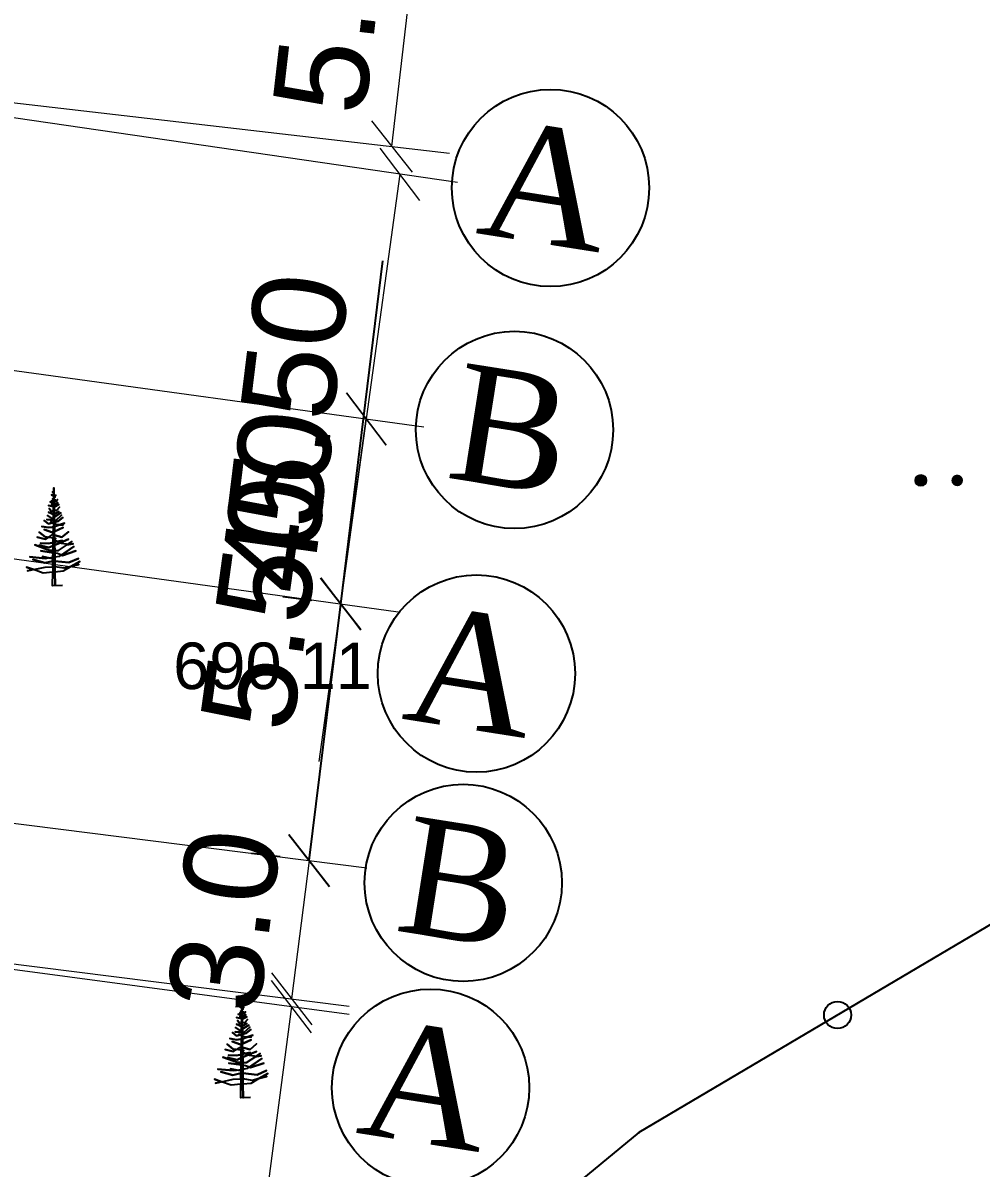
# Model space of a CAD drawing. Header units: feet. Extents: x 3381 to 682977, y 675186 to 4375217.
# Drawn here: x 682217.91 to 682238.51, y 4374944.05 to 4374968.67 of the extents above; entities that cross this region are included whole.
import ezdxf

# ---------------------------------------------------------------- set-up
doc = ezdxf.new("R2010")
doc.units = ezdxf.units.FT
doc.header["$MEASUREMENT"] = 0
doc.header["$PDMODE"] = 34
doc.header["$PDSIZE"] = 0.01
doc.linetypes.add('DUZ', pattern=[0])
doc.layers.get('0').update_dxf_attribs({"linetype": 'CONTINUOUS'})
doc.layers.get('Defpoints').update_dxf_attribs({"linetype": 'CONTINUOUS'})
for name, color, linetype in [('0_Point_Height', 2, 'CONTINUOUS'), ('0_Point_Point', 7, 'CONTINUOUS'), ('Aqaclar', 3, 'CONTINUOUS'), ('col bitkisi', 7, 'CONTINUOUS'), ('Layer8', 7, 'CONTINUOUS')]:
    doc.layers.add(name, color=color, linetype=linetype)
doc.styles.get("Standard").update_dxf_attribs({"font": 'arial.ttf', "height": 2})
doc.styles.add('style5', font='ariall.ttf', dxfattribs={"height": 400})
doc.dimstyles.new('ISO-25', dxfattribs={"dimtxt": 2, "dimasz": 1, "dimexe": 1.25, "dimexo": 0.625, "dimtad": 1, "dimtxsty": 'Standard', "dimblk": 'OBLIQUE', "dimcen": 2.5, "dimadec": 0, "dimazin": 0, "dimtfac": 1, "dimtmove": 0, "dimatfit": 3, "dimldrblk": 'OBLIQUE', "dimfxl": 1, "dimarcsym": 0})

# ---------------------------------------------------------------- blocks, each defined once
blk = doc.blocks.new('_Oblique')
at = {"color": 0, "linetype": 'ByBlock', "lineweight": -2}
blk.add_line((-0.5, -0.5), (0.5, 0.5), dxfattribs=at)
blk = doc.blocks.new('*D93')
at = {"color": 0, "lineweight": -2, "transparency": 16777216}
for p, q in [((682224.738, 4374956.178), (682225.645, 4374963.561)), ((682224.117, 4374956.255), (682223.497, 4374956.331)), ((682224.06, 4374950.663), (682224.738, 4374956.178)), ((682223.44, 4374950.739), (682222.819, 4374950.815))]:
    blk.add_line(p, q, dxfattribs=at)
at = {"layer": 'Defpoints', "color": 0, "lineweight": 30, "transparency": 16777216}
for p in [(682224.738, 4374956.178, 243.171), (682224.738, 4374956.178), (682224.06, 4374950.663)]:
    blk.add_point(p, dxfattribs=at)
at = {"color": 0, "lineweight": -2, "transparency": 16777216}
for p, rotation in [((682224.738, 4374956.178), 82.99403314730169), ((682224.06, 4374950.663), 262.9940331473017)]:
    blk.add_blockref('_Oblique', p, dxfattribs=dict(at, rotation=rotation))
at = {"color": 0, "lineweight": 18, "transparency": 16777216, "insert": (682223.618, 4374960.567), "char_height": 2, "attachment_point": 5, "rotation": 82.994}
blk.add_mtext('{\\fArial|b0|i0|c238|p34;5.50}', dxfattribs=at)

msp = doc.modelspace()

# ---------------------------------------------------------------- hatches: boundary and pattern name
at = {"layer": 'col bitkisi', "ltscale": 1.5}
h = msp.add_hatch(color=256, dxfattribs=at)
edge = h.paths.add_edge_path()
edge.add_arc((682237.212, 4374958.836), 0.125, 0, 360)
h = msp.add_hatch(color=256, dxfattribs=at)
edge = h.paths.add_edge_path()
edge.add_arc((682237.994, 4374958.836), 0.125, 0, 360)

# ---------------------------------------------------------------- linework, layer by layer
at = {"color": 7, "lineweight": 18}
for p, q in [((682225.839, 4374966.017, -716.5), (682226.415, 4374970.984, -716.5)), ((682207.023, 4374968.202, -716.5), (682227.081, 4374965.873, -716.5)), ((682207.226, 4374968.172, -716.5), (682227.252, 4374965.249, -716.5)), ((682226.013, 4374965.42, -716.5), (682225.287, 4374960.158, -716.5)), ((682204.954, 4374962.965, -716.5), (682226.525, 4374959.987, -716.5)), ((682204.954, 4374962.965, -716.5), (682226.525, 4374959.987, -473.329)), ((682225.287, 4374960.158, -716.5), (682224.27, 4374952.79, -716.5)), ((682224.738, 4374956.178, -473.329), (682225.287, 4374960.158, -473.329)), ((682203.434, 4374959.119, -473.329), (682225.976, 4374956.007, -473.329)), ((682201.234, 4374953.55, -716.5), (682225.3, 4374950.506, -716.5)), ((682200.097, 4374950.67, -716.5), (682224.92, 4374947.356, -716.5)), ((682200.506, 4374950.619, -716.5), (682224.923, 4374947.529, -716.5)), ((682224.06, 4374950.663, -716.5), (682223.683, 4374947.686, -716.5)), ((682223.681, 4374947.519, -716.5), (682218.643, 4374909.235, -716.5))]:
    msp.add_line(p, q, dxfattribs=at)
at = {"linetype": 'Continuous'}
for p, q in [((682255.299, 4374959.104, -26.379), (682231.149, 4374944.812, -26.392)), ((682231.149, 4374944.812, -26.392), (682220.366, 4374935.934, -620.324))]:
    msp.add_line(p, q, dxfattribs=at)
at = {"color": 7, "linetype": 'DUZ', "lineweight": 25}
for centre in [(682229.25, 4374965.125, -473.329), (682228.475, 4374959.922, -473.329), (682227.657, 4374954.682, -473.329), (682227.373, 4374950.181, -1164.829), (682226.671, 4374945.777, -1164.329)]:
    msp.add_circle(centre, 2.121, dxfattribs=at)
at = {"linetype": 'Continuous'}
msp.add_circle((682235.421, 4374947.34, -26.39), 0.291, dxfattribs=at)
msp.add_open_spline([(682145.543, 4375147.328, -716.5), (682147.364, 4375143.857, -716.5), (682153.67, 4375131.839, -716.5), (682163.567, 4375113.858, -716.5), (682177.562, 4375094.593, -716.5), (682188.333, 4375074.395, -716.5), (682199.296, 4375056.51, -716.5), (682208.424, 4375039.107, -716.5), (682221.839, 4375020.585, -716.5), (682238.438, 4375006.296, -716.5), (682249.973, 4374991.46, -716.5), (682257.903, 4374980.977, -716.5), (682269.221, 4374969.058, -716.5), (682277.471, 4374958.366, -716.5), (682281.914, 4374952.607, -716.5)], degree=3, knots=[0, 0, 0, 0, 11.75951, 40.72321, 61.46233, 83.054979, 109.290717, 124.392744, 141.962718, 177.533008, 189.558821, 198.276488, 216.955448, 238.768866, 238.768866, 238.768866, 238.768866], dxfattribs=at)
at = {"layer": '0_Point_Point'}
msp.add_point((682231.149, 4374944.812, -26.392), dxfattribs=at)
at = {"layer": 'Aqaclar', "color": 3, "elevation": -716.5}
for points in [[(682218.757, 4374956.579), (682218.545, 4374956.572), (682218.549, 4374956.866), (682218.341, 4374956.842), (682218.132, 4374956.918), (682217.981, 4374956.972), (682218.132, 4374956.918), (682218.006, 4374956.891), (682218.132, 4374956.918), (682218.385, 4374956.972), (682218.55, 4374956.979), (682218.549, 4374956.866), (682218.594, 4374956.871), (682218.598, 4374956.573), (682218.594, 4374956.871), (682218.771, 4374956.891), (682218.937, 4374956.985), (682219.105, 4374957.029), (682218.937, 4374956.985), (682219.131, 4374957.093), (682218.937, 4374956.985), (682218.796, 4374956.948), (682218.593, 4374956.977), (682218.594, 4374956.871), (682218.593, 4374956.977), (682218.575, 4374956.98), (682218.55, 4374956.979), (682218.552, 4374957.102), (682218.55, 4374957.102), (682218.379, 4374957.061), (682218.12, 4374957.134), (682218.379, 4374957.061), (682218.55, 4374957.102), (682218.552, 4374957.102), (682218.553, 4374957.148), (682218.543, 4374957.15), (682218.329, 4374957.199), (682218.458, 4374957.169), (682218.385, 4374957.158), (682218.057, 4374957.191), (682218.385, 4374957.158), (682218.458, 4374957.169), (682218.553, 4374957.184), (682218.553, 4374957.148), (682218.553, 4374957.184), (682218.59, 4374957.19), (682218.593, 4374956.977), (682218.591, 4374957.102), (682218.594, 4374957.102), (682218.897, 4374957.069), (682219.099, 4374957.158), (682218.897, 4374957.069), (682218.591, 4374957.102), (682218.59, 4374957.19), (682218.701, 4374957.207), (682218.998, 4374957.417), (682218.736, 4374957.231), (682218.758, 4374957.223), (682219.042, 4374957.32), (682218.758, 4374957.223), (682218.651, 4374957.263), (682218.589, 4374957.273), (682218.59, 4374957.19), (682218.589, 4374957.273), (682218.554, 4374957.279), (682218.553, 4374957.184), (682218.554, 4374957.279), (682218.291, 4374957.32), (682218.554, 4374957.279), (682218.555, 4374957.328), (682218.486, 4374957.328), (682218.164, 4374957.45), (682218.486, 4374957.328), (682218.555, 4374957.328), (682218.556, 4374957.431), (682218.467, 4374957.393), (682218.259, 4374957.442), (682218.467, 4374957.393), (682218.587, 4374957.444), (682218.589, 4374957.328), (682218.555, 4374957.328), (682218.589, 4374957.328), (682218.589, 4374957.273), (682218.589, 4374957.328), (682218.67, 4374957.328), (682218.868, 4374957.461), (682218.96, 4374957.523), (682218.868, 4374957.461), (682218.891, 4374957.458), (682218.985, 4374957.474), (682218.891, 4374957.458), (682218.733, 4374957.482), (682218.705, 4374957.495), (682218.587, 4374957.444), (682218.705, 4374957.495), (682218.884, 4374957.571), (682218.705, 4374957.495), (682218.644, 4374957.523), (682218.752, 4374957.547), (682218.644, 4374957.523), (682218.575, 4374957.555), (682218.586, 4374957.55), (682218.586, 4374957.51), (682218.644, 4374957.523), (682218.586, 4374957.51), (682218.587, 4374957.444), (682218.586, 4374957.51), (682218.557, 4374957.504), (682218.556, 4374957.431), (682218.557, 4374957.504), (682218.461, 4374957.482), (682218.284, 4374957.49), (682218.461, 4374957.482), (682218.557, 4374957.504), (682218.558, 4374957.595), (682218.613, 4374957.587), (682218.585, 4374957.591), (682218.586, 4374957.55), (682218.585, 4374957.591), (682218.558, 4374957.595), (682218.385, 4374957.62), (682218.253, 4374957.725), (682218.385, 4374957.62), (682218.449, 4374957.611), (682218.385, 4374957.571), (682218.215, 4374957.612), (682218.385, 4374957.571), (682218.449, 4374957.611), (682218.559, 4374957.679), (682218.558, 4374957.595), (682218.585, 4374957.591), (682218.585, 4374957.655), (682218.745, 4374957.612), (682218.884, 4374957.733), (682218.745, 4374957.612), (682218.585, 4374957.655), (682218.584, 4374957.736), (682218.771, 4374957.822), (682218.543, 4374957.717), (682218.36, 4374957.782), (682218.543, 4374957.717), (682218.56, 4374957.725), (682218.559, 4374957.679), (682218.561, 4374957.837), (682218.543, 4374957.83), (682218.455, 4374957.822), (682218.31, 4374957.847), (682218.455, 4374957.822), (682218.543, 4374957.83), (682218.561, 4374957.837), (682218.582, 4374957.844), (682218.584, 4374957.736), (682218.582, 4374957.844), (682218.802, 4374957.919), (682218.696, 4374957.883), (682218.771, 4374957.879), (682218.619, 4374957.887), (682218.505, 4374957.944), (682218.562, 4374957.915), (682218.561, 4374957.837), (682218.582, 4374957.844), (682218.581, 4374957.938), (682218.455, 4374957.903), (682218.366, 4374957.976), (682218.455, 4374957.903), (682218.562, 4374957.932), (682218.562, 4374957.915), (682218.562, 4374957.932), (682218.663, 4374957.96), (682218.764, 4374958.041), (682218.663, 4374957.96), (682218.581, 4374957.938), (682218.58, 4374957.979), (682218.613, 4374957.976), (682218.739, 4374958.089), (682218.613, 4374957.976), (682218.58, 4374957.979), (682218.563, 4374957.98), (682218.562, 4374957.932), (682218.563, 4374957.98), (682218.423, 4374957.992), (682218.563, 4374957.98), (682218.563, 4374957.996), (682218.436, 4374958.081), (682218.563, 4374957.996), (682218.565, 4374958.107), (682218.569, 4374958.106), (682218.455, 4374958.154), (682218.569, 4374958.106), (682218.676, 4374958.17), (682218.579, 4374958.112), (682218.58, 4374957.979), (682218.58, 4374958.045), (682218.72, 4374958.138), (682218.58, 4374958.045), (682218.578, 4374958.182), (682218.638, 4374958.195), (682218.695, 4374958.26), (682218.638, 4374958.195), (682218.578, 4374958.182), (682218.565, 4374958.179), (682218.565, 4374958.107), (682218.565, 4374958.179), (682218.524, 4374958.17), (682218.474, 4374958.235), (682218.524, 4374958.17), (682218.565, 4374958.179), (682218.567, 4374958.273), (682218.455, 4374958.3), (682218.587, 4374958.268), (682218.676, 4374958.316), (682218.587, 4374958.268), (682218.577, 4374958.27), (682218.578, 4374958.182), (682218.577, 4374958.27), (682218.576, 4374958.315), (682218.657, 4374958.357), (682218.576, 4374958.315), (682218.575, 4374958.387), (682218.606, 4374958.381), (682218.575, 4374958.387), (682218.524, 4374958.397), (682218.568, 4374958.389), (682218.567, 4374958.273), (682218.567, 4374958.317), (682218.524, 4374958.324), (682218.567, 4374958.317), (682218.568, 4374958.347), (682218.493, 4374958.373), (682218.568, 4374958.347), (682218.568, 4374958.389), (682218.569, 4374958.428), (682218.543, 4374958.438), (682218.575, 4374958.426), (682218.606, 4374958.413), (682218.632, 4374958.381), (682218.618, 4374958.398), (682218.651, 4374958.422), (682218.606, 4374958.389), (682218.618, 4374958.398), (682218.606, 4374958.413), (682218.575, 4374958.426), (682218.575, 4374958.387), (682218.575, 4374958.426), (682218.574, 4374958.488), (682218.613, 4374958.519), (682218.579, 4374958.492), (682218.6, 4374958.478), (682218.579, 4374958.492), (682218.569, 4374958.498), (682218.524, 4374958.527), (682218.569, 4374958.498), (682218.57, 4374958.558), (682218.543, 4374958.592), (682218.57, 4374958.558), (682218.572, 4374958.68), (682218.574, 4374958.495), (682218.574, 4374958.488), (682218.574, 4374958.495), (682218.569, 4374958.498), (682218.569, 4374958.484), (682218.574, 4374958.488), (682218.562, 4374958.478), (682218.569, 4374958.484), (682218.569, 4374958.428)], [(682222.801, 4374945.565), (682222.589, 4374945.558), (682222.592, 4374945.852), (682222.385, 4374945.829), (682222.175, 4374945.904), (682222.025, 4374945.958), (682222.175, 4374945.904), (682222.05, 4374945.877), (682222.175, 4374945.904), (682222.429, 4374945.958), (682222.594, 4374945.965), (682222.592, 4374945.852), (682222.638, 4374945.857), (682222.641, 4374945.56), (682222.638, 4374945.857), (682222.814, 4374945.877), (682222.981, 4374945.971), (682223.149, 4374946.015), (682222.981, 4374945.971), (682223.174, 4374946.08), (682222.981, 4374945.971), (682222.839, 4374945.934), (682222.636, 4374945.964), (682222.638, 4374945.857), (682222.636, 4374945.964), (682222.618, 4374945.966), (682222.594, 4374945.965), (682222.595, 4374946.088), (682222.593, 4374946.088), (682222.422, 4374946.047), (682222.163, 4374946.12), (682222.422, 4374946.047), (682222.593, 4374946.088), (682222.595, 4374946.088), (682222.596, 4374946.134), (682222.587, 4374946.136), (682222.372, 4374946.185), (682222.501, 4374946.156), (682222.429, 4374946.145), (682222.1, 4374946.177), (682222.429, 4374946.145), (682222.501, 4374946.156), (682222.596, 4374946.17), (682222.596, 4374946.134), (682222.596, 4374946.17), (682222.634, 4374946.176), (682222.636, 4374945.964), (682222.635, 4374946.088), (682222.637, 4374946.088), (682222.94, 4374946.056), (682223.143, 4374946.145), (682222.94, 4374946.056), (682222.635, 4374946.088), (682222.634, 4374946.176), (682222.745, 4374946.193), (682223.041, 4374946.404), (682222.779, 4374946.218), (682222.801, 4374946.209), (682223.086, 4374946.307), (682222.801, 4374946.209), (682222.694, 4374946.25), (682222.633, 4374946.26), (682222.634, 4374946.176), (682222.633, 4374946.26), (682222.598, 4374946.265), (682222.596, 4374946.17), (682222.598, 4374946.265), (682222.334, 4374946.307), (682222.598, 4374946.265), (682222.598, 4374946.315), (682222.53, 4374946.315), (682222.208, 4374946.436), (682222.53, 4374946.315), (682222.598, 4374946.315), (682222.6, 4374946.417), (682222.511, 4374946.379), (682222.302, 4374946.428), (682222.511, 4374946.379), (682222.631, 4374946.431), (682222.632, 4374946.315), (682222.598, 4374946.315), (682222.632, 4374946.315), (682222.633, 4374946.26), (682222.632, 4374946.315), (682222.713, 4374946.315), (682222.912, 4374946.448), (682223.004, 4374946.509), (682222.912, 4374946.448), (682222.934, 4374946.444), (682223.029, 4374946.46), (682222.934, 4374946.444), (682222.776, 4374946.468), (682222.749, 4374946.481), (682222.631, 4374946.431), (682222.749, 4374946.481), (682222.928, 4374946.558), (682222.749, 4374946.481), (682222.688, 4374946.509), (682222.795, 4374946.533), (682222.688, 4374946.509), (682222.618, 4374946.541), (682222.629, 4374946.536), (682222.63, 4374946.496), (682222.688, 4374946.509), (682222.63, 4374946.496), (682222.631, 4374946.431), (682222.63, 4374946.496), (682222.6, 4374946.49), (682222.6, 4374946.417), (682222.6, 4374946.49), (682222.505, 4374946.468), (682222.328, 4374946.477), (682222.505, 4374946.468), (682222.6, 4374946.49), (682222.602, 4374946.582), (682222.656, 4374946.574), (682222.629, 4374946.578), (682222.629, 4374946.536), (682222.629, 4374946.578), (682222.602, 4374946.582), (682222.429, 4374946.606), (682222.296, 4374946.711), (682222.429, 4374946.606), (682222.493, 4374946.597), (682222.429, 4374946.558), (682222.258, 4374946.598), (682222.429, 4374946.558), (682222.493, 4374946.597), (682222.603, 4374946.665), (682222.602, 4374946.582), (682222.629, 4374946.578), (682222.628, 4374946.641), (682222.789, 4374946.598), (682222.928, 4374946.72), (682222.789, 4374946.598), (682222.628, 4374946.641), (682222.627, 4374946.722), (682222.814, 4374946.809), (682222.587, 4374946.703), (682222.404, 4374946.768), (682222.587, 4374946.703), (682222.603, 4374946.711), (682222.603, 4374946.665), (682222.605, 4374946.823), (682222.587, 4374946.817), (682222.498, 4374946.809), (682222.353, 4374946.833), (682222.498, 4374946.809), (682222.587, 4374946.817), (682222.605, 4374946.823), (682222.626, 4374946.83), (682222.627, 4374946.722), (682222.626, 4374946.83), (682222.846, 4374946.906), (682222.74, 4374946.869), (682222.814, 4374946.865), (682222.662, 4374946.873), (682222.549, 4374946.93), (682222.606, 4374946.902), (682222.605, 4374946.823), (682222.626, 4374946.83), (682222.624, 4374946.924), (682222.498, 4374946.89), (682222.41, 4374946.962), (682222.498, 4374946.89), (682222.606, 4374946.919), (682222.606, 4374946.902), (682222.606, 4374946.919), (682222.707, 4374946.946), (682222.808, 4374947.027), (682222.707, 4374946.946), (682222.624, 4374946.924), (682222.624, 4374946.965), (682222.656, 4374946.962), (682222.783, 4374947.076), (682222.656, 4374946.962), (682222.624, 4374946.965), (682222.606, 4374946.967), (682222.606, 4374946.919), (682222.606, 4374946.967), (682222.467, 4374946.979), (682222.606, 4374946.967), (682222.607, 4374946.982), (682222.479, 4374947.068), (682222.607, 4374946.982), (682222.608, 4374947.094), (682222.612, 4374947.092), (682222.498, 4374947.141), (682222.612, 4374947.092), (682222.719, 4374947.157), (682222.622, 4374947.098), (682222.624, 4374946.965), (682222.623, 4374947.032), (682222.764, 4374947.124), (682222.623, 4374947.032), (682222.621, 4374947.168), (682222.681, 4374947.181), (682222.738, 4374947.246), (682222.681, 4374947.181), (682222.621, 4374947.168), (682222.609, 4374947.166), (682222.608, 4374947.094), (682222.609, 4374947.166), (682222.568, 4374947.157), (682222.517, 4374947.222), (682222.568, 4374947.157), (682222.609, 4374947.166), (682222.61, 4374947.259), (682222.498, 4374947.286), (682222.631, 4374947.254), (682222.719, 4374947.303), (682222.631, 4374947.254), (682222.62, 4374947.257), (682222.621, 4374947.168), (682222.62, 4374947.257), (682222.62, 4374947.301), (682222.7, 4374947.343), (682222.62, 4374947.301), (682222.619, 4374947.374), (682222.65, 4374947.367), (682222.619, 4374947.374), (682222.568, 4374947.384), (682222.611, 4374947.375), (682222.61, 4374947.259), (682222.611, 4374947.303), (682222.568, 4374947.311), (682222.611, 4374947.303), (682222.611, 4374947.333), (682222.536, 4374947.359), (682222.611, 4374947.333), (682222.611, 4374947.375), (682222.612, 4374947.414), (682222.587, 4374947.424), (682222.618, 4374947.412), (682222.65, 4374947.4), (682222.675, 4374947.367), (682222.662, 4374947.384), (682222.694, 4374947.408), (682222.65, 4374947.375), (682222.662, 4374947.384), (682222.65, 4374947.4), (682222.618, 4374947.412), (682222.619, 4374947.374), (682222.618, 4374947.412), (682222.618, 4374947.474), (682222.656, 4374947.505), (682222.622, 4374947.478), (682222.644, 4374947.465), (682222.622, 4374947.478), (682222.613, 4374947.484), (682222.568, 4374947.513), (682222.613, 4374947.484), (682222.614, 4374947.544), (682222.587, 4374947.578), (682222.614, 4374947.544), (682222.615, 4374947.667), (682222.617, 4374947.481), (682222.618, 4374947.474), (682222.617, 4374947.481), (682222.613, 4374947.484), (682222.613, 4374947.47), (682222.618, 4374947.474), (682222.606, 4374947.465), (682222.613, 4374947.47), (682222.612, 4374947.414)]]:
    msp.add_lwpolyline(points, dxfattribs=at)
at = {"layer": 'col bitkisi', "lineweight": 13, "ltscale": 1.5}
msp.add_circle((682237.212, 4374958.836, -716.5), 0.125, dxfattribs=at)

# ---------------------------------------------------------------- block references
at = {"color": 7, "lineweight": 18}
for p, rotation in [((682225.839, 4374966.017, -716.5), 263.3945402131461), ((682226.013, 4374965.42, -716.5), 82.14074680101669), ((682225.287, 4374960.158, -716.5), 262.1407468010166), ((682225.287, 4374960.158, -473.329), 82.14074680062394), ((682224.738, 4374956.178, -473.329), 262.1407468006239), ((682224.06, 4374950.663, -716.5), 82.78944197932778), ((682223.681, 4374947.519, -716.5), 82.50418285606874), ((682223.683, 4374947.686, -716.5), 262.7894419793278)]:
    msp.add_blockref('_Oblique', p, dxfattribs=dict(at, rotation=rotation))

# ---------------------------------------------------------------- texts
at = {"color": 7, "lineweight": 18, "char_height": 2, "attachment_point": 5}
for s, insert, rotation in [('{\\fArial|b0|i0|c238|p34;5.0}', (682224.492, 4374968.69, -716.5), 83.3945), ('{\\fArial|b0|i0|c238|p34;4.0}', (682223.382, 4374958.393, -473.329), 82.1407), ('{\\fArial|b0|i0|c238|p34;3.0}', (682222.238, 4374949.381, -716.5), 82.7894)]:
    msp.add_mtext(s, dxfattribs=dict(at, insert=insert, rotation=rotation))
at = {"color": 7, "lineweight": 18, "insert": (682223.079, 4374956.204, -716.5), "char_height": 2, "width": 3.86374, "attachment_point": 5, "rotation": 82.1407}
msp.add_mtext('{\\fArial|b0|i0|c238|p34;5.50}', dxfattribs=at)
at = {"layer": '0_Point_Height', "color": 0}
msp.add_text('690.11', height=1, dxfattribs=at).set_placement((682221.137, 4374954.349, -26.392))
at = {"layer": 'Layer8', "color": 0, "lineweight": 18, "char_height": 2.5, "width": 81.30669, "attachment_point": 7, "rotation": 351.0579, "style": 'style5'}
for s, insert in [('{\\fTimes New Roman|b0|i0|c238|p18;A}', (682227.616, 4374964.158, -479.329)), ('{\\fTimes New Roman|b0|i0|c238|p18;B}', (682226.965, 4374958.892, -479.329)), ('{\\fTimes New Roman|b0|i0|c238|p18;A}', (682226.023, 4374953.715, -479.329)), ('{\\fTimes New Roman|b0|i0|c238|p18;B}', (682225.863, 4374949.151, -1170.829)), ('{\\fTimes New Roman|b0|i0|c238|p18;A}', (682225.037, 4374944.811, -1170.329))]:
    msp.add_mtext(s, dxfattribs=dict(at, insert=insert))

# ---------------------------------------------------------------- dimensions: what is measured, and where the dimension line sits
at = {"color": 7, "lineweight": 18}
dim = msp.add_aligned_dim(p1=(682224.06, 4374950.663, -716.5), p2=(682224.738, 4374956.178, -473.329), distance=0, text='{\\fArial|b0|i0|c238|p34;5.50}', dimstyle='ISO-25', dxfattribs=at)
dim.commit()
dim.dimension.update_dxf_attribs({"geometry": '*D93', "text_midpoint": (682223.618, 4374960.567, -716.5)})

doc.saveas('drawing.dxf')
